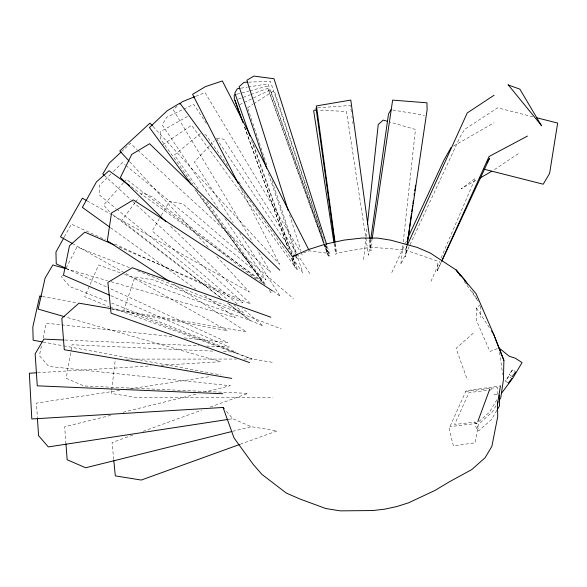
<?xml version="1.0" encoding="UTF-8"?>
<svg xmlns="http://www.w3.org/2000/svg" width="587" height="587" viewBox="0 0 587 587"><rect width="100%" height="100%" fill="white"/><g stroke="black" fill="none" stroke-linecap="round" stroke-linejoin="round"><path stroke-width="0.44" stroke-dasharray="2.94 2.2" d="M363.588 259.571L365.943 237.808M366.046 236.906L366.926 228.739M402.865 245.52L400.796 264.568L459.988 137.167L464.552 129.448L497.644 107.839L532.945 116.798M403.262 241.895L415.457 129.456L390.142 122.125M111.625 390.759L111.303 393.473L136.206 397.487L272.933 397.399M111.728 389.856L115.338 359.127M370.808 238.909L368.497 255.22L346.433 111.383L318.704 110.327M406.908 245.975L405.368 256.849L406.967 246.019M369.458 240.156L370.991 251.001L370.896 247.222L372.092 239.1M41.442 346L39.395 355.634L48.75 366.427L230.295 385.718L205.494 391.859M43.115 338.119L46.285 323.232L60.806 324.772M430.997 281.4L439.634 261.288M441.079 257.935L475.279 178.323L461.199 188.809L476.893 179.813M334.069 243.642L335.735 254.494L336.578 253.07L370.896 247.222L405.184 249.915L407.077 245.74M405.184 249.915L437.117 260.966L437.366 270.629L441.138 262.301M391.793 272.544L405.199 243.634M405.588 242.813L406.351 241.154M437.366 270.629L441.593 261.538M62.376 275.347L61.547 276.969L69.919 286.632L108.287 301.762M66.133 268.039L76.978 246.936L129.844 267.775M64.343 236.921L71.423 224.168L105.572 239.819M159.444 218.569L152.158 230.977L238.146 304.631M161.264 215.473L169.46 201.517L182.55 203.63L293.493 298.666M496.829 399.813L489.543 412.133L476.798 423.425L449.921 426.654M496.096 405.661L492.368 411.964L478.361 424.372L475.243 442.803L453.377 445.863L449.106 428.459L466.107 390.715L500.454 385.916M496.851 410.401L491.385 419.639L478.64 430.924L476.622 429.589L474.78 422.082L454.602 424.511L468.976 392.586L488.01 390.245M511.629 376.216L509.215 374.499L512.062 370.382L512.664 369.766L515.078 371.49M507.814 382.702L505.4 380.985L508.254 376.869L508.856 376.252L511.262 377.977M512.664 369.766L509.215 374.499M508.856 376.252L505.4 380.985M135.054 202.684L121.612 220.543L221.952 298.519M135.597 201.972L138.826 197.68M140.975 194.825L142.59 192.683L151.908 196.711L265.251 284.783M123.497 182.777L103.598 205.032L109.886 212.281M124.106 182.102L126.513 179.402L256.042 279.06M209.28 146.046L194.356 161.968L233.2 222.722M209.897 145.385L214.255 140.741M110.84 174.038L99.35 185.485L99.599 195.155L115.874 208.444M113.401 171.492L122.338 162.592L125.17 164.903M497.35 348.605L489.947 351.444L476.783 321.272L476.439 308.08L479.733 304.954M121.736 151.453L124.385 148.973M125.046 148.357L130.343 143.389L137.087 149.582M177.098 106.32L173.238 109.74L252.689 242.38M473.203 333.211L456.062 348.392L466.988 378.82L468.147 379.811M200.336 133.557L174.42 155.027L199.11 190.151M518.24 153.684L493.366 170.362M162.753 144.754L191.604 125.28L297.704 270.482L292.553 255.807M247.582 107.715L252.924 104.281M253.687 103.789L273.513 91.044L274.342 91.176L318.506 223.148M453.509 146.053L494.085 122.778M187.524 116.409L160.156 131.848L160.339 138.781L192.778 184.171M239.555 104.713L269.983 89.98L270.57 90.237L324.178 243.055M195.728 96.312L205.002 92.57L300.449 251.889M238.359 99.108L250.143 94.808M250.979 94.5L267.804 88.351L268.12 88.703L328.133 255.756L329.549 256.137L325.77 244.852M132.713 435.084L112.058 442.554L113.731 459.665M143.037 431.35L201.561 410.188M210.161 407.077L248.03 393.385L83.904 385.967L66.17 378.299L72.069 344.76L213.397 351.151M240.215 444.271L277.218 430.887L251.28 426.705L232.804 418.714L225.349 410.115M303.398 252.821L309.327 250.832L329.476 253.489L326.702 244.75M236.825 94.214L248.947 91.029M249.813 90.802L267.122 86.26L327.817 254.956M110.716 415.347L64.658 426.764L65.883 442.818M123.116 412.272L196.63 394.053M232.679 431.313L251.28 426.705M494.019 394.647L497.82 393.987M240.912 88.182L247.23 87.169M248.132 87.023L267.988 83.846L324.156 243.267M119.645 390.399L36.445 403.115L37.392 417.584M129.595 388.88L210.982 376.436M229.187 419.272L232.804 418.714M465.799 391.397L490.218 388.396M491.121 388.278L497.453 387.501L497.644 394.684M488.92 390.128L493.454 389.57M317.816 107.825L350.41 105.455L350.799 108.162M37.583 372.73L151.05 365.906M161.109 365.297L220.587 361.724L65.495 316.98M248.536 82.158L270.336 81.285L324.273 240.956M126.278 359.119L236.568 359.046M243.854 359.046L252.058 359.039L274.342 362.627M64.864 340.027L199.14 345.743M206.441 346.059L229.282 347.027L110.363 295.518M223.427 351.606L236.194 352.178L111.699 303.105M61.716 324.875L172.453 336.637M184.252 337.892L227.822 342.522L107.883 287.542M216.735 138.084L223.882 139.236L296.655 253.063M392.776 109.989L424.504 115.382M111.376 308.711L246.415 331.846L172.285 283.345M42.433 296.508L77.469 302.98M111.611 309.29L227.514 330.716L73.28 244.031M43.042 342.038L62.809 345.692M63.704 345.86L220.932 374.917M66.096 268.758L107.516 280.711M111.038 281.723L235.292 317.567L202.625 294.036M120.144 272.808L98.623 264.928L84.711 296.714L109.182 306.722M124.444 274.386L250.106 320.399L263.108 326.012L242.306 308.197M110.04 307.038L252.058 359.039L123.85 309.951L134.893 276.925L153.148 279.867L281.356 328.955M137.512 270.805L243.253 312.482L234.052 304.969M204.665 134.548L206.118 135.179L228.189 166.569M119.146 247.032L250.62 303.985L169.063 224.784M114.736 244.023L242.996 302.811L131.774 200.629M66.243 268.457L107.054 287.16M87.147 200.879L249.365 292.047L216.508 256.262M474.78 422.082L476.798 423.425L478.64 430.924M131.283 186.791L261.927 280.924L194.877 189.476M110.583 227.719L195.948 289.222M112.623 214.615L221.167 298.123M227.675 303.134L250.106 320.399L227.727 303.009M273.19 290.947L280.41 296.56L239.599 232.723M125.875 165.483L265.992 279.926L224.792 218.371M116.586 209.023L229.099 300.926M137.762 150.206L270.556 272.199L257.392 250.231M104.134 175.242L131.099 200.013M153.082 126.491L279.559 264.223L239.613 186.189M129.712 161.741L208.451 247.487M269.448 290.638L271.091 292.531L269.514 290.286M196.146 190.643L263.475 283.154L200.754 195.332M240.67 187.701L245.99 195.141M246.525 195.889L294.916 263.6L292.796 257.568M464.038 281.166L478.28 301.344M238.696 181.508L240.266 183.753M292.282 257.737L302.789 272.684L297.264 256.181M206.991 201.363L265.838 285.055M206.375 123.365L193.659 104.369L166.803 117.18L162.232 124.899L218.181 208.495M216.544 138.561L294.358 254.824M294.865 255.587L297.411 259.388L295.943 255.044M476.439 308.08L489.514 327.862M472.205 291.6L478.464 301.336M297.147 253.833L309.929 273.836M300.918 252.674L302.327 255.029M244.544 127.085L288.202 248.448M244.588 127.034L288.518 249.299M324.457 244.133L328.104 254.472M251.5 140.366L291.578 254.12M324.479 243.921L328.72 256.005M253.481 144.424L292.253 254.941M325.741 245.293L328.669 253.973M268.391 173.473L295.65 254.178M318.792 224.014L319.959 227.485M320.245 228.358L321.412 231.828M247.875 108.588L267.342 166.759M271.986 180.649L296.105 252.711M289.567 214.842L300.94 250.664M350.923 109.072L351.437 112.689M351.943 116.299L352.2 118.112M352.714 121.729L352.97 123.534M334.898 244.045L336.3 253.995M499.61 352.405L502.67 374.565M369.898 239.951L370.896 247.222M335.221 243.517L336.586 253.503M480.437 306.091L480.731 317.523M295.019 267.386L291.614 257.913L295.019 267.386"/><path stroke-width="0.88" d="M191.091 184.311L149.458 127.526L167.09 110.833L179.923 103.136L292.392 256.526L308.175 249.636L325.829 244.031L344.151 240.076L361.9 238.058L377.859 238.102L390.949 240.208L417.262 247.428L430.256 253.048L456.128 269.961L476.13 293.808L493.535 333.952L503.895 360.381L503.404 379.884L500.762 397.773L499.361 400.136M367.418 224.205L378.248 124.459L383.157 120.108L387.523 121.37M370.808 238.909L388.521 113.907L391.015 109.688M407.165 244.163L409.22 229.671M409.477 227.859L411.524 213.367M411.781 211.555L412.169 208.833M412.426 207.02L412.683 205.215M412.94 203.403L413.321 200.681M414.092 195.251L414.349 193.439M414.738 190.716L414.994 188.904M415.251 187.092L415.508 185.287M372.231 238.197L392.644 100.12L426.94 102.813L427.123 109.747L407.099 245.117M500.454 385.916L497.424 404.604L497.739 416.55L491.891 446.289L485.126 457.735L471.779 469.563L449.136 481.942L434.93 490.468L408.501 502.832L396.753 506.566L384.558 509.193L372.752 510.543L340.291 510.866L325.807 508.533L300.17 499.089L286.361 493.117L261.824 474.311L253.151 464.302L234.044 437.953L223.053 407.466L31.815 418.971L29.35 373.229L36.673 372.789M497.967 401.691L497.424 404.604M477.818 421.547L489.763 389.1M407.459 244.904L467.237 112.953L494.071 95.233M441.894 260.635L489.074 156.509L527.449 136.081M407.503 238.682L443.897 160.207L451.124 147.418M441.593 261.538L489.595 158.219L486.865 162.834M63.902 237.72L55.941 252.072L56.249 263.871L65.406 268.076M316.004 107.957L334.766 243.143M497.306 409.631L499.581 405.778L499.302 395.007M512.231 376.641L515.679 371.916M508.415 383.135L511.864 378.402M501.658 393.092L513.001 377.867L522.056 362.568L515.151 358.129L509.289 356.28L498.994 347.974L493.535 333.952L491.524 330.907M121.076 152.077L109.153 163.237L102.784 174.001L104.134 175.242M179.666 104.038L182.241 101.764L194.891 96.657M480.027 178.015L491.796 171.265M239.357 444.579L141.254 480.056L115.316 475.881L113.819 460.568M292.392 256.526L297.477 254.817M235.959 94.441L234.228 94.896L234.33 98.682L242.996 122.786M231.792 431.533L85.643 467.751L67.167 459.76L65.949 443.706M240.002 88.329L237.295 88.762L234.807 92.973L249.981 136.059M228.284 419.412L48.317 446.912L38.566 435.664L37.451 418.487M247.633 82.195L243.994 82.341L239.078 86.7L266.637 168.271M316.026 110.231L314.236 110.158L313.663 110.664L333.93 242.732M63.946 339.99L43.849 339.132L35.161 353.822L37.267 385.828L222.693 393.723M110.473 308.557L78.959 303.163L61.826 318.345L64.291 349.735L231.748 378.417M41.538 296.34L39.74 296.009L32.813 327.018L33.158 340.211L42.139 341.869M536.474 117.694L557.65 123.065L549.593 173.451L543.224 184.215L484.106 169.21M65.216 268.501L52.881 264.942L45.104 278.091L38.177 309.1L64.614 316.723M270.834 317.2L132.288 267.76L107.876 282.406L111.06 313.165L249.6 362.597M508.137 84.917L519.855 89.136L541.515 125.765M114.12 244.852L84.814 232.158L69.479 245.748L63.469 275.208L109.527 295.158M86.348 200.431L82.349 198.186L60.498 236.847L72.48 243.583M272.463 290.881L133.359 199.881L111.515 212.986L107.318 240.846L169.225 281.342M129.793 185.719L109.013 170.744L96.451 181.875L82.371 207.394L109.835 227.184M279.816 270.189L149.59 143.727L131.693 154.462L120.386 177.523L165.776 221.593M152.466 125.816L149.986 123.116L119.792 150.94L129.089 161.065M223.053 407.466L224.205 408.794M508.195 84.822L541.566 125.669M458.242 272.948L456.128 269.961L464.5 279.617L467.391 284.115M459.291 274.445L460.347 275.934M308.916 250.018L222.356 80.94L205.421 86.634L192.587 94.331L238.366 183.746M498.994 347.974L503.895 360.381M234.998 100.34L240.875 116.696M326.702 244.75L274.012 78.739L253.87 76.083L246.863 80.28L288.18 210.469M369.781 239.041L350.791 100.061L316.474 105.917L334.972 241.697"/></g></svg>
